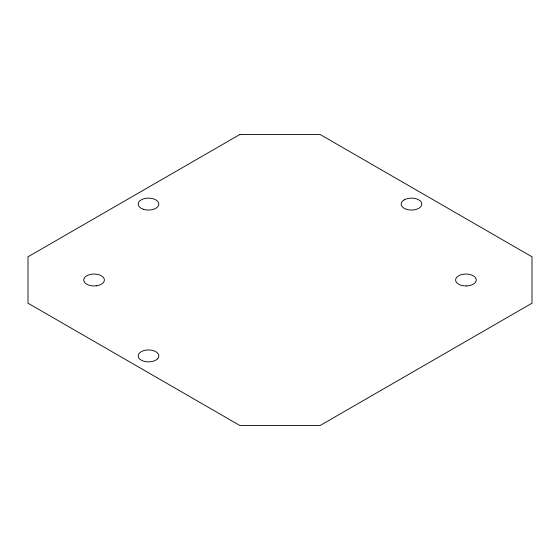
<?xml version="1.0" encoding="UTF-8"?>
<svg xmlns="http://www.w3.org/2000/svg" width="560" height="560" viewBox="0 0 560 560"><rect width="100%" height="100%" fill="white"/><g stroke="black" fill="none" stroke-linecap="round" stroke-linejoin="round"><path stroke-width="0.84" d="M157.465 358.89L155.827 360.122A10.332 5.964 0 0 1 141.218 360.122A10.332 5.964 0 0 1 141.218 351.694L143.36 350.742A10.332 5.964 0 0 1 155.827 351.694A10.332 5.964 0 0 1 157.465 358.89M404.173 199.878L402.535 201.11A10.332 5.964 0 0 0 404.173 208.306A10.332 5.964 0 0 0 416.64 209.258L418.782 208.306A10.332 5.964 0 0 0 418.782 199.878A10.332 5.964 0 0 0 404.173 199.878M239.827 134.512L28 256.809L28 303.191L239.827 425.488L320.173 425.488L532 303.191L532 256.809L320.173 134.512L239.827 134.512M96.404 285.81L93.723 285.964A10.332 5.964 0 0 1 84.847 277.305A10.332 5.964 0 0 1 102.186 276.318A10.332 5.964 0 0 1 96.404 285.81M466.277 285.964L463.596 285.81A10.332 5.964 0 0 1 457.814 276.318A10.332 5.964 0 0 1 475.153 277.305A10.332 5.964 0 0 1 466.277 285.964M143.36 209.258L141.218 208.306A10.332 5.964 0 0 1 141.218 199.878A10.332 5.964 0 0 1 155.827 199.878L157.465 201.11A10.332 5.964 0 0 1 155.827 208.306A10.332 5.964 0 0 1 143.36 209.258"/></g></svg>
